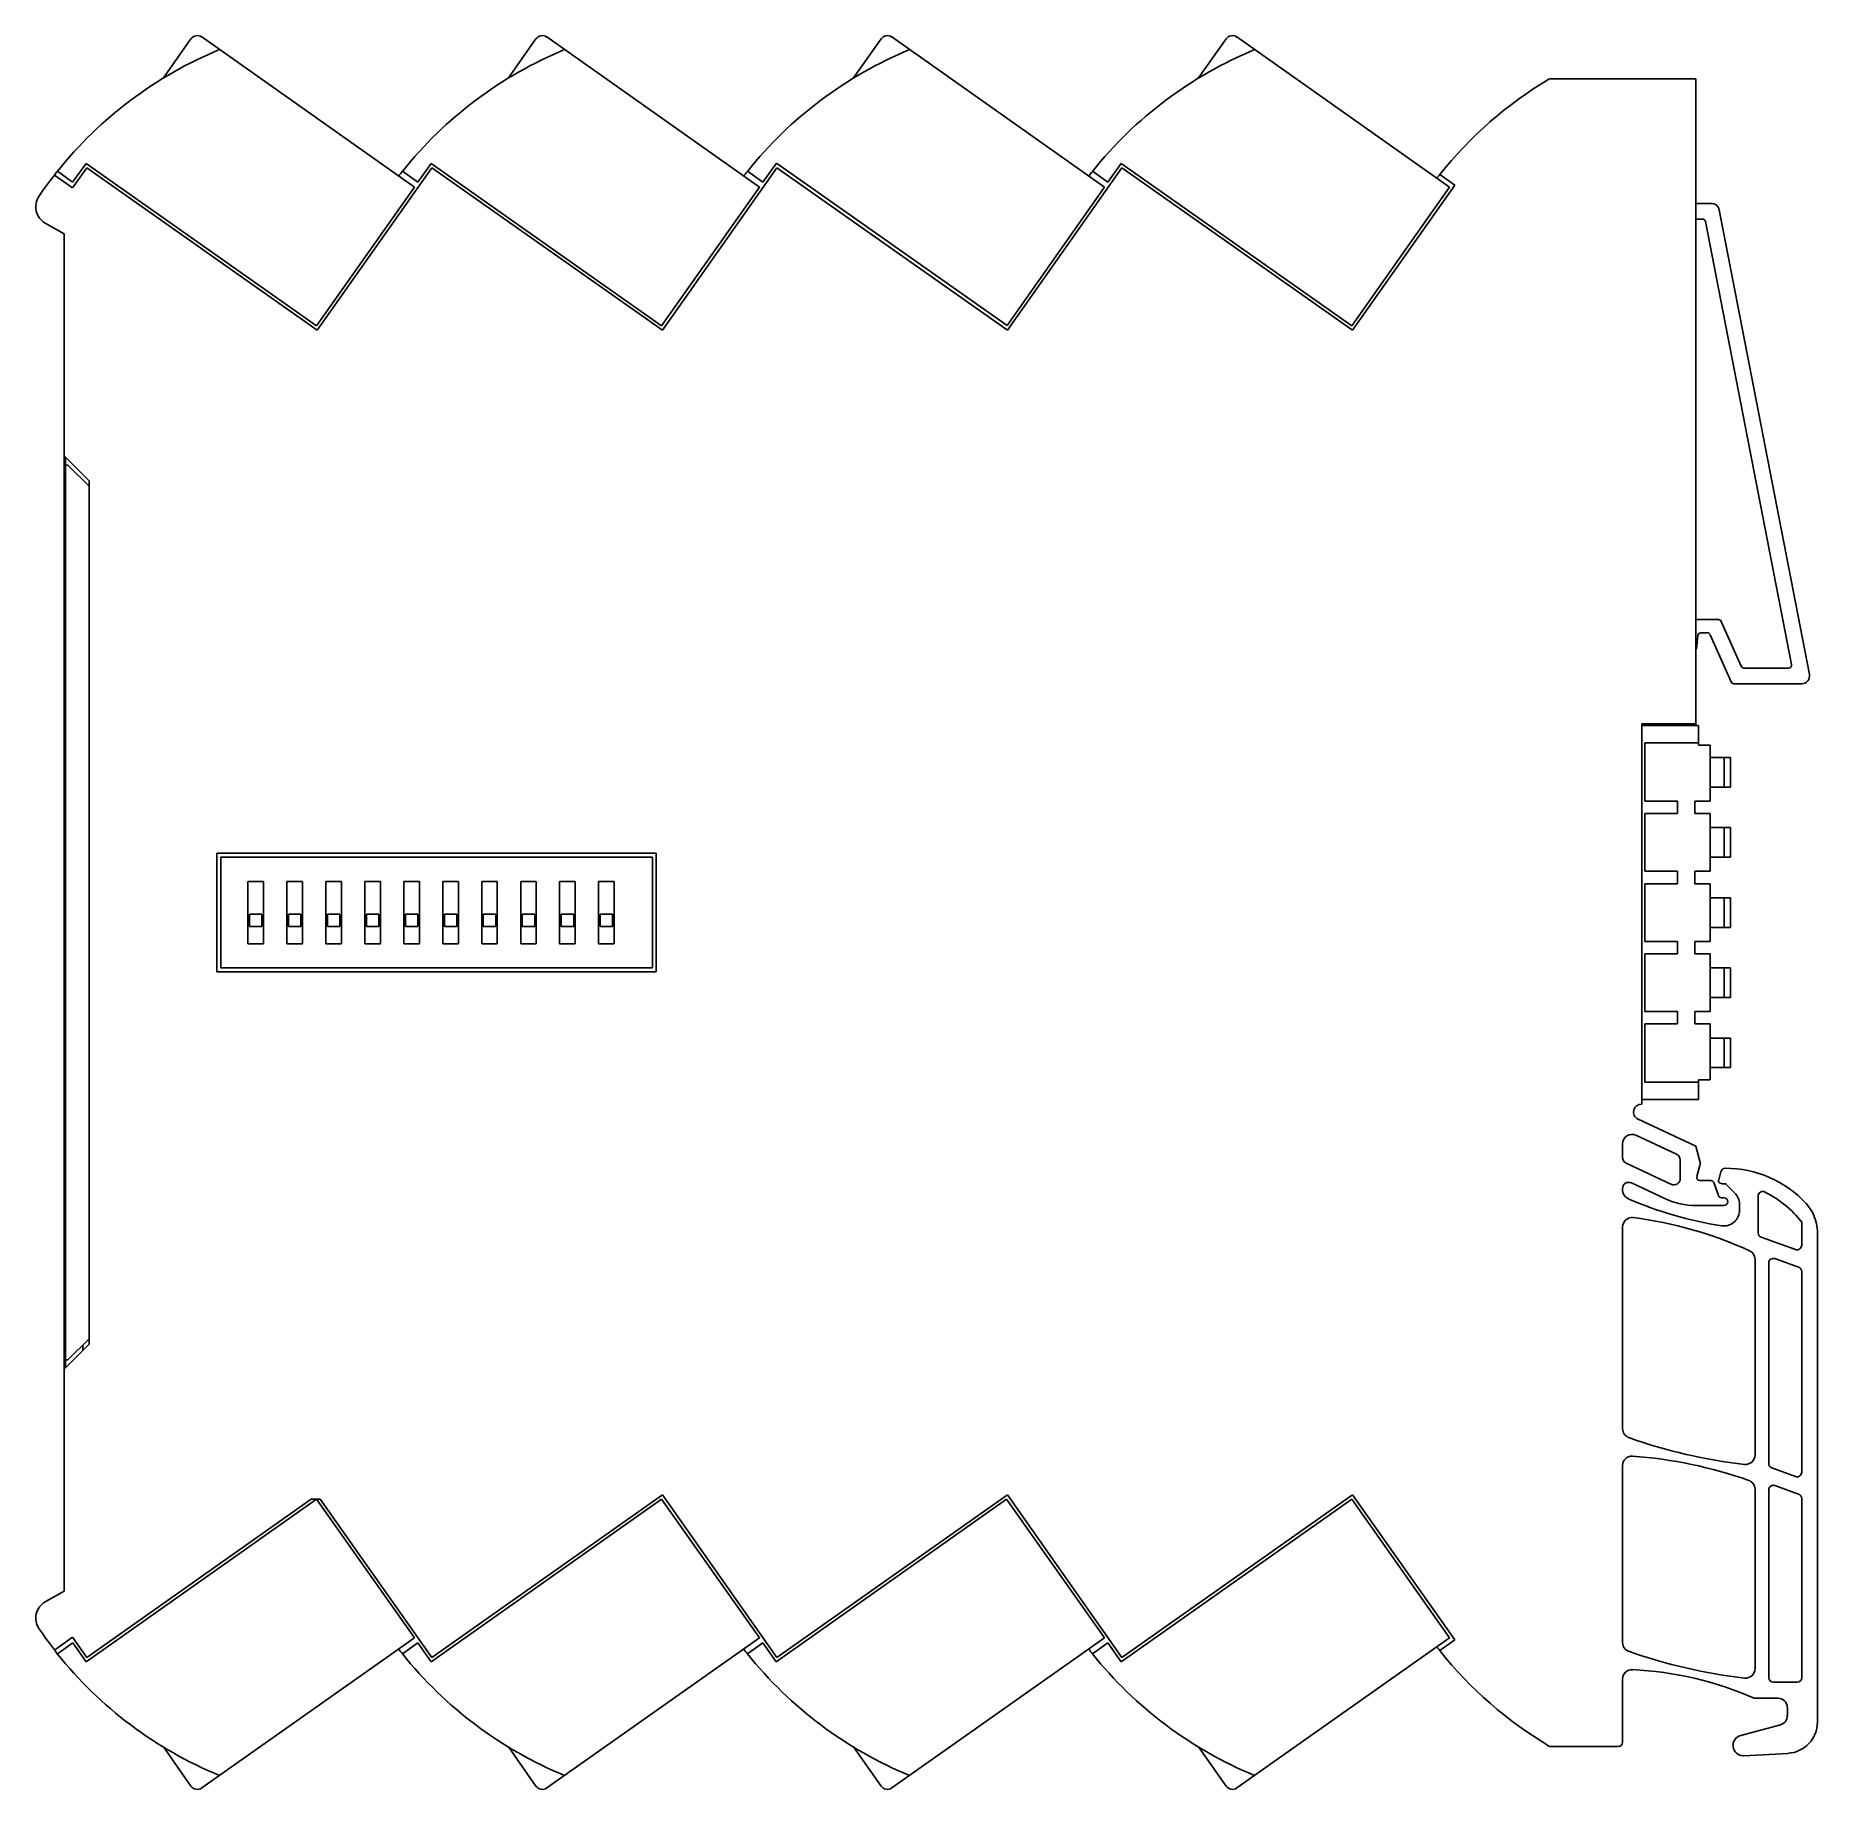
# Model space of a CAD drawing. Header units: millimetres. Extents: x -114 to 0, y 0 to 113.
import ezdxf

# ---------------------------------------------------------------- set-up
doc = ezdxf.new("R2010")
doc.units = ezdxf.units.MM

msp = doc.modelspace()

# ---------------------------------------------------------------- linework, layer by layer
at = {"color": 7, "linetype": 'Continuous', "lineweight": 25}
for p, q in [((-104.36, 112.32), (-106.13, 109.81)), ((-103.66, 112.44), (-90.02, 102.81)), ((-82.22, 112.32), (-83.99, 109.81)), ((-81.52, 112.44), (-67.88, 102.81)), ((-60.08, 112.32), (-61.85, 109.81)), ((-59.38, 112.44), (-45.74, 102.81)), ((-37.94, 112.32), (-39.71, 109.81)), ((-37.24, 112.44), (-23.6, 102.81)), ((-17.17, 109.76), (-17.23, 109.73)), ((-7.8, 109.76), (-17.17, 109.76)), ((-7.8, 68.26), (-7.8, 109.76)), ((-111.95, 103.12), (-111.09, 104.33)), ((-111.04, 104.05), (-111.95, 102.76)), ((-96.3, 93.9), (-111.09, 104.33)), ((-111.04, 104.05), (-96.25, 93.62)), ((-96.25, 93.62), (-88.9, 104.05)), ((-88.95, 104.33), (-89.81, 103.12)), ((-74.16, 93.9), (-88.95, 104.33)), ((-88.9, 104.05), (-74.11, 93.62)), ((-74.11, 93.62), (-66.76, 104.05)), ((-66.78, 104.35), (-67.67, 103.12)), ((-51.99, 93.92), (-66.78, 104.35)), ((-66.76, 104.05), (-51.97, 93.62)), ((-51.97, 93.62), (-44.62, 104.05)), ((-44.67, 104.33), (-45.53, 103.12)), ((-29.88, 93.9), (-44.67, 104.33)), ((-44.62, 104.05), (-29.83, 93.62)), ((-111.95, 102.76), (-113.12, 103.58)), ((-113.12, 103.58), (-113.12, 103.58)), ((-112.93, 103.82), (-111.95, 103.12)), ((-89.81, 103.12), (-90.79, 103.82)), ((-67.67, 103.12), (-68.65, 103.82)), ((-45.53, 103.12), (-46.51, 103.82)), ((-29.83, 93.62), (-23.26, 102.94)), ((-23.26, 102.94), (-24.23, 103.62)), ((-114.12, 102.22), (-114.12, 102.21)), ((-90.02, 102.81), (-96.3, 93.9)), ((-67.88, 102.81), (-74.16, 93.9)), ((-45.74, 102.81), (-51.99, 93.92)), ((-23.6, 102.81), (-29.88, 93.9)), ((-6.79, 101.76), (-7.8, 101.76)), ((-7.37, 100.76), (-7.8, 100.76)), ((-0.51, 71.54), (-6.3, 101.36)), ((-112.5, 99.81), (-113.71, 100.49)), ((-112.5, 12.71), (-112.5, 99.81)), ((-1.65, 72.18), (-7.17, 100.6)), ((-110.9, 83.96), (-112.5, 85.56)), ((-112.5, 84.96), (-112.25, 84.96)), ((-112.4, 85.46), (-112.4, 27.06)), ((-112.25, 84.96), (-110.9, 83.61)), ((-110.9, 28.56), (-110.9, 83.96)), ((-7.8, 75.06), (-6.35, 75.06)), ((-6.17, 74.94), (-4.89, 72.06)), ((-7.75, 73.15), (-7.67, 74.03)), ((-7.47, 74.21), (-7.07, 74.21)), ((-6.88, 74.09), (-5.53, 71.06)), ((-5.35, 70.94), (-1, 70.94)), ((-4.7, 71.94), (-1.85, 71.94)), ((-11.27, 68.36), (-7.8, 68.36)), ((-11.27, 43.96), (-11.27, 68.36)), ((-11.27, 68.26), (-7.62, 68.26)), ((-7.62, 68.26), (-7.62, 67.01)), ((-11.07, 67.14), (-11.07, 63.41)), ((-7.62, 67.14), (-11.07, 67.14)), ((-6.87, 67.01), (-7.62, 67.01)), ((-6.87, 67.01), (-6.87, 63.41)), ((-5.57, 66.21), (-6.87, 66.21)), ((-5.97, 66.21), (-5.97, 64.31)), ((-5.57, 64.31), (-5.57, 66.21)), ((-5.57, 64.31), (-6.87, 64.31)), ((-11.07, 63.41), (-8.97, 63.41)), ((-8.97, 62.61), (-8.97, 63.41)), ((-7.87, 63.41), (-7.87, 62.61)), ((-6.87, 63.41), (-7.87, 63.41)), ((-11.07, 62.61), (-11.07, 58.91)), ((-8.97, 62.61), (-11.07, 62.61)), ((-6.87, 62.61), (-7.87, 62.61)), ((-6.87, 62.61), (-6.87, 58.91)), ((-5.57, 61.71), (-6.87, 61.71)), ((-5.97, 61.71), (-5.97, 59.81)), ((-5.57, 59.81), (-5.57, 61.71)), ((-74.5, 60.06), (-102.7, 60.06)), ((-102.7, 60.06), (-102.7, 52.46)), ((-102.45, 59.81), (-102.45, 52.71)), ((-74.75, 59.81), (-102.45, 59.81)), ((-74.75, 52.71), (-74.75, 59.81)), ((-74.5, 52.46), (-74.5, 60.06)), ((-5.57, 59.81), (-6.87, 59.81)), ((-11.07, 58.91), (-8.97, 58.91)), ((-8.97, 58.11), (-8.97, 58.91)), ((-7.87, 58.91), (-7.87, 58.11)), ((-6.87, 58.91), (-7.87, 58.91)), ((-99.7, 58.26), (-100.7, 58.26)), ((-100.7, 58.26), (-100.7, 54.26)), ((-99.7, 54.26), (-99.7, 58.26)), ((-97.2, 58.26), (-98.2, 58.26)), ((-98.2, 58.26), (-98.2, 54.26)), ((-97.2, 54.26), (-97.2, 58.26)), ((-94.7, 58.26), (-95.7, 58.26)), ((-95.7, 58.26), (-95.7, 54.26)), ((-94.7, 54.26), (-94.7, 58.26)), ((-92.2, 58.26), (-93.2, 58.26)), ((-93.2, 58.26), (-93.2, 54.26)), ((-92.2, 54.26), (-92.2, 58.26)), ((-89.7, 58.26), (-90.7, 58.26)), ((-90.7, 58.26), (-90.7, 54.26)), ((-89.7, 54.26), (-89.7, 58.26)), ((-87.2, 58.26), (-88.2, 58.26)), ((-88.2, 58.26), (-88.2, 54.26)), ((-87.2, 54.26), (-87.2, 58.26)), ((-84.7, 58.26), (-85.7, 58.26)), ((-85.7, 58.26), (-85.7, 54.26)), ((-84.7, 54.26), (-84.7, 58.26)), ((-82.2, 58.26), (-83.2, 58.26)), ((-83.2, 58.26), (-83.2, 54.26)), ((-82.2, 54.26), (-82.2, 58.26)), ((-79.7, 58.26), (-80.7, 58.26)), ((-80.7, 58.26), (-80.7, 54.26)), ((-79.7, 54.26), (-79.7, 58.26)), ((-77.2, 58.26), (-78.2, 58.26)), ((-78.2, 58.26), (-78.2, 54.26)), ((-77.2, 54.26), (-77.2, 58.26)), ((-11.07, 58.11), (-11.07, 54.41)), ((-8.97, 58.11), (-11.07, 58.11)), ((-6.87, 58.11), (-7.87, 58.11)), ((-6.87, 58.11), (-6.87, 54.41)), ((-5.57, 57.21), (-6.87, 57.21)), ((-5.97, 57.21), (-5.97, 55.31)), ((-5.57, 55.31), (-5.57, 57.21)), ((-99.8, 56.16), (-100.6, 56.16)), ((-100.6, 56.16), (-100.6, 55.36)), ((-99.8, 55.36), (-99.8, 56.16)), ((-97.3, 56.16), (-98.1, 56.16)), ((-98.1, 56.16), (-98.1, 55.36)), ((-97.3, 55.36), (-97.3, 56.16)), ((-94.8, 56.16), (-95.6, 56.16)), ((-95.6, 56.16), (-95.6, 55.36)), ((-94.8, 55.36), (-94.8, 56.16)), ((-93.1, 56.16), (-93.1, 55.36)), ((-92.3, 56.16), (-93.1, 56.16)), ((-92.3, 55.36), (-92.3, 56.16)), ((-89.8, 56.16), (-90.6, 56.16)), ((-90.6, 56.16), (-90.6, 55.36)), ((-89.8, 55.36), (-89.8, 56.16)), ((-88.1, 56.16), (-88.1, 55.36)), ((-87.3, 56.16), (-88.1, 56.16)), ((-87.3, 55.36), (-87.3, 56.16)), ((-84.8, 56.16), (-85.6, 56.16)), ((-85.6, 56.16), (-85.6, 55.36)), ((-84.8, 55.36), (-84.8, 56.16)), ((-82.3, 56.16), (-83.1, 56.16)), ((-83.1, 56.16), (-83.1, 55.36)), ((-82.3, 55.36), (-82.3, 56.16)), ((-80.6, 56.16), (-80.6, 55.36)), ((-79.8, 56.16), (-80.6, 56.16)), ((-79.8, 55.36), (-79.8, 56.16)), ((-78.1, 56.16), (-78.1, 55.36)), ((-77.3, 56.16), (-78.1, 56.16)), ((-77.3, 55.36), (-77.3, 56.16)), ((-100.6, 55.36), (-99.8, 55.36)), ((-98.1, 55.36), (-97.3, 55.36)), ((-95.6, 55.36), (-94.8, 55.36)), ((-93.1, 55.36), (-92.3, 55.36)), ((-90.6, 55.36), (-89.8, 55.36)), ((-88.1, 55.36), (-87.3, 55.36)), ((-85.6, 55.36), (-84.8, 55.36)), ((-83.1, 55.36), (-82.3, 55.36)), ((-80.6, 55.36), (-79.8, 55.36)), ((-78.1, 55.36), (-77.3, 55.36)), ((-5.57, 55.31), (-6.87, 55.31)), ((-100.7, 54.26), (-99.7, 54.26)), ((-98.2, 54.26), (-97.2, 54.26)), ((-95.7, 54.26), (-94.7, 54.26)), ((-93.2, 54.26), (-92.2, 54.26)), ((-90.7, 54.26), (-89.7, 54.26)), ((-88.2, 54.26), (-87.2, 54.26)), ((-85.7, 54.26), (-84.7, 54.26)), ((-83.2, 54.26), (-82.2, 54.26)), ((-80.7, 54.26), (-79.7, 54.26)), ((-78.2, 54.26), (-77.2, 54.26)), ((-11.07, 54.41), (-8.97, 54.41)), ((-8.97, 53.61), (-8.97, 54.41)), ((-6.87, 54.41), (-7.87, 54.41)), ((-7.87, 54.41), (-7.87, 53.61)), ((-102.45, 52.71), (-74.75, 52.71)), ((-11.07, 53.61), (-11.07, 49.91)), ((-8.97, 53.61), (-11.07, 53.61)), ((-6.87, 53.61), (-7.87, 53.61)), ((-6.87, 53.61), (-6.87, 49.91)), ((-5.57, 52.71), (-6.87, 52.71)), ((-5.97, 52.71), (-5.97, 50.81)), ((-5.57, 50.81), (-5.57, 52.71)), ((-102.7, 52.46), (-74.5, 52.46)), ((-5.57, 50.81), (-6.87, 50.81)), ((-11.07, 49.91), (-8.97, 49.91)), ((-8.97, 49.11), (-8.97, 49.91)), ((-6.87, 49.91), (-7.87, 49.91)), ((-7.87, 49.91), (-7.87, 49.11)), ((-11.07, 49.11), (-11.07, 45.38)), ((-8.97, 49.11), (-11.07, 49.11)), ((-6.87, 49.11), (-7.87, 49.11)), ((-6.87, 49.11), (-6.87, 45.52)), ((-5.57, 48.21), (-6.87, 48.21)), ((-5.97, 48.21), (-5.97, 46.31)), ((-5.57, 46.31), (-5.57, 48.21)), ((-5.57, 46.31), (-6.87, 46.31)), ((-11.07, 45.38), (-7.62, 45.38)), ((-6.87, 45.52), (-7.62, 45.52)), ((-7.62, 44.26), (-7.62, 45.52)), ((-11.27, 44.26), (-7.62, 44.26)), ((-11.49, 43), (-7.8, 41.28)), ((-12.5, 40.54), (-12.5, 41.43)), ((-9.03, 40.75), (-11.64, 41.97)), ((-7.52, 40.23), (-7.8, 41.28)), ((-12.27, 40.18), (-9.37, 38.82)), ((-8.8, 39.19), (-8.8, 40.39)), ((-7.73, 39.32), (-7.52, 40.11)), ((-11.93, 38.91), (-9.74, 37.89)), ((-6.84, 39.06), (-7.54, 39.06)), ((-6.35, 38.1), (-6.65, 38.93)), ((-6.2, 39.63), (-6.33, 39.12)), ((-12.5, 38.45), (-12.5, 38.55)), ((-6, 37.96), (-6.16, 37.96)), ((-6.14, 38.86), (-5.98, 38.86)), ((-5.84, 38.8), (-5.29, 38.25)), ((-3.8, 38.07), (-3.8, 35.72)), ((-7.8, 37.46), (-6, 37.46)), ((-5, 37.55), (-5, 37.15)), ((-12.5, 36.09), (-12.5, 23.14)), ((-3.6, 35.44), (-1.4, 34.64)), ((-1, 34.92), (-1, 36.4)), ((0, 4.31), (0, 35.81)), ((-4, 21.45), (-4, 34.01)), ((-3.12, 33.77), (-3.12, 20.91)), ((-1.2, 33.5), (-2.72, 34.06)), ((-1, 20.36), (-1, 33.22)), ((-112.25, 27.56), (-110.9, 28.91)), ((-110.9, 28.56), (-112.5, 26.96)), ((-112.5, 27.56), (-112.25, 27.56)), ((-111.3, 28.51), (-111.3, 28.16)), ((-12.5, 20.78), (-12.5, 9.42)), ((-2.93, 20.63), (-1.4, 20.08)), ((-1.2, 18.94), (-2.72, 19.49)), ((-111.09, 8.19), (-96.3, 18.62)), ((-96.65, 18.62), (-111.04, 8.47)), ((-96.65, 18.62), (-96.06, 18.62)), ((-96.3, 18.62), (-90.02, 9.72)), ((-88.9, 8.47), (-96.06, 18.62)), ((-88.95, 8.19), (-74.16, 18.62)), ((-74.11, 18.9), (-88.9, 8.47)), ((-74.16, 18.62), (-67.88, 9.72)), ((-66.76, 8.47), (-74.11, 18.9)), ((-66.81, 8.19), (-52.02, 18.62)), ((-51.97, 18.9), (-66.76, 8.47)), ((-52.02, 18.62), (-45.74, 9.72)), ((-44.62, 8.47), (-51.97, 18.9)), ((-44.67, 8.19), (-29.88, 18.62)), ((-29.83, 18.9), (-44.62, 8.47)), ((-29.88, 18.62), (-23.6, 9.72)), ((-23.26, 9.59), (-29.83, 18.9)), ((-4, 7.74), (-4, 19.26)), ((-3.12, 19.21), (-3.12, 7.17)), ((-1, 7.17), (-1, 18.66)), ((-112.5, 12.71), (-113.71, 12.03)), ((-111.95, 9.77), (-113.12, 8.94)), ((-112.93, 8.7), (-111.94, 9.4)), ((-111.04, 8.47), (-111.95, 9.77)), ((-111.94, 9.4), (-111.09, 8.19)), ((-90.02, 9.72), (-103.66, 0.09)), ((-90.79, 8.7), (-89.8, 9.4)), ((-89.8, 9.4), (-88.95, 8.19)), ((-67.88, 9.72), (-81.52, 0.09)), ((-68.65, 8.7), (-67.66, 9.4)), ((-67.66, 9.4), (-66.81, 8.19)), ((-45.74, 9.72), (-59.38, 0.09)), ((-46.51, 8.7), (-45.52, 9.4)), ((-45.52, 9.4), (-44.67, 8.19)), ((-23.6, 9.72), (-37.24, 0.09)), ((-24.23, 8.91), (-23.26, 9.59)), ((-12.5, 3.01), (-12.5, 7.08)), ((-2.82, 6.87), (-1.3, 6.87)), ((-4.06, 5.85), (-2.52, 5.85)), ((-1.92, 4.72), (-1.92, 5.25)), ((-4.92, 3.46), (-2.37, 4.15)), ((-104.36, 0.21), (-106.13, 2.72)), ((-82.22, 0.21), (-83.99, 2.72)), ((-60.08, 0.21), (-61.85, 2.72)), ((-37.94, 0.21), (-39.71, 2.72)), ((-17.17, 2.76), (-12.75, 2.76)), ((-4.72, 2.16), (-1.87, 2.31))]:
    msp.add_line(p, q, dxfattribs=at)
at = {"color": 7, "linetype": 'Continuous', "lineweight": 25, "flags": 128}
for points in [[(-112.93, 103.82), (-112.93, 103.82), (-112.93, 103.82), (-112.93, 103.82), (-112.93, 103.82), (-112.93, 103.82), (-112.93, 103.82), (-112.93, 103.82), (-112.93, 103.82)], [(-90.79, 103.82), (-90.79, 103.82), (-90.79, 103.82), (-90.79, 103.82), (-90.79, 103.82), (-90.79, 103.82), (-90.79, 103.82), (-90.79, 103.82), (-90.79, 103.82)], [(-68.65, 103.82), (-68.65, 103.82), (-68.65, 103.82), (-68.65, 103.82), (-68.65, 103.82), (-68.65, 103.82), (-68.65, 103.82), (-68.65, 103.82), (-68.65, 103.82)], [(-46.51, 103.82), (-46.51, 103.82), (-46.51, 103.82), (-46.51, 103.82), (-46.51, 103.82), (-46.51, 103.82), (-46.51, 103.82), (-46.51, 103.82), (-46.51, 103.82)], [(-4.89, 72.06), (-4.85, 72.01), (-4.81, 71.98)], [(-5.53, 71.06), (-5.5, 71.01), (-5.46, 70.98)], [(-5.46, 70.98), (-5.41, 70.95), (-5.35, 70.94)], [(-4.81, 71.98), (-4.76, 71.95), (-4.7, 71.94)], [(-113.12, 8.94), (-113.12, 8.94), (-113.12, 8.94), (-113.12, 8.94), (-113.12, 8.94), (-113.12, 8.94), (-113.12, 8.94), (-113.12, 8.94), (-113.12, 8.94)]]:
    msp.add_lwpolyline(points, dxfattribs=at)
at = {"color": 7, "linetype": 'Continuous', "lineweight": 25}
for centre, radius, start, end in [((-103.95, 112.03), 0.5, 54.8, 144.8), ((-81.81, 112.03), 0.5, 54.8, 144.8), ((-59.67, 112.03), 0.5, 54.8, 144.8), ((-37.53, 112.03), 0.5, 54.8, 144.8), ((-92.62, 87.59), 26, 112.3983, 141.3773), ((-70.48, 87.59), 26, 112.3982, 141.3774), ((-48.34, 87.59), 26, 112.3982, 141.3774), ((-26.2, 87.59), 26, 112.3982, 141.3774), ((-4.06, 87.59), 25.76, 120.7652, 141.5287), ((-92.62, 87.59), 26, 142.0505, 145.777), ((-92.62, 87.59), 26, 141.3891, 142.045), ((-70.48, 87.59), 26, 141.3892, 142.2209), ((-48.34, 87.59), 26, 141.3892, 142.2209), ((-26.2, 87.59), 26, 141.3892, 142.2209), ((-4.06, 87.59), 25.76, 141.5287, 142.1968), ((-113.12, 101.54), 1.2, 145.7803, 240.7506), ((-6.79, 101.26), 0.5, 11, 90), ((-7.37, 100.56), 0.2, 11, 90), ((-6.35, 74.86), 0.2, 24, 90), ((-7.47, 74.01), 0.2, 90, 175), ((-7.07, 74.01), 0.2, 24, 90), ((-1.85, 72.14), 0.2, 270, 11), ((-1, 71.44), 0.5, 270, 11), ((-11.3, 43.46), 0.5, 86.5886, 244.9638), ((-11.3, 43.46), 0.5, 244.9638, 247.1717), ((-11.9, 41.43), 0.6, 65, 180), ((-12.1, 40.54), 0.4, 180, 245), ((-9.2, 40.39), 0.4, 360, 65), ((-7.71, 40.16), 0.205, 345.1752, 18.0397), ((-12.1, 38.55), 0.4, 65.0001, 179.9999), ((-9.2, 39.19), 0.4, 245, 360), ((-7.54, 39.26), 0.2, 165.0018, 269.9982), ((-6.84, 38.86), 0.2, 20.0338, 89.997), ((-6.14, 39.06), 0.203, 165.3713, 217.1287), ((-6.14, 39.07), 0.203, 217.8713, 269.6287), ((-5.91, 39.55), 0.3, 90.766, 165.0003), ((-5.87, 32.85), 7, 42.5843, 90.309), ((-11.9, 38.46), 0.601, 180.0381, 246.5546), ((-2.2, 60.85), 25.01, 246.5861, 260.8881), ((-7.8, 42.06), 4.6, 245.0021, 269.9979), ((-6.16, 38.16), 0.2, 199.9834, 269.9997), ((-6, 37.71), 0.25, 270.0109, 89.9891), ((-5.98, 38.66), 0.2, 45.0113, 89.9887), ((-6, 37.55), 1, 0, 45), ((-3.5, 38.07), 0.3, 63.3999, 180), ((-6.5, 32.07), 7, 38.2133, 63.3999), ((-11.9, 36.09), 0.6, 82.8425, 180), ((-15, 11.39), 25.5, 65.3122, 82.8425), ((-6, 37.15), 1, 315, 360), ((-2.73, 35.74), 2.73, 1.3878, 42.5627), ((-6, 37.15), 1, 260.8892, 315.0039), ((-3.5, 35.72), 0.3, 180, 250), ((-4.6, 34.01), 0.6, 0, 65.3122), ((-1.3, 34.92), 0.3, 250, 0), ((-2.82, 33.77), 0.3, 70, 180), ((-1.3, 33.22), 0.3, 0, 70), ((-11.9, 23.14), 0.6, 180, 251.6289), ((-1, 53.66), 33.01, 250.3719, 263.6195), ((-11.9, 20.78), 0.6, 87.7305, 180), ((-14, -7.56), 29.02, 70.6741, 85.7894), ((-4.6, 21.45), 0.6, 263.6195, 0), ((-2.82, 20.91), 0.3, 180, 250), ((-4.6, 19.26), 0.6, 360, 70.6741), ((-2.82, 19.21), 0.3, 70, 180), ((-1.3, 20.36), 0.3, 250, 360), ((-1.3, 18.66), 0.3, 0, 70), ((-113.12, 10.99), 1.2, 119.2473, 214.2218), ((-92.61, 24.94), 26, 214.2193, 217.9492), ((-11.9, 9.42), 0.6, 180, 250.3486), ((-92.62, 24.93), 26, 217.9549, 218.6241), ((-92.62, 24.93), 26, 218.6241, 247.6017), ((-70.48, 24.93), 26, 217.7791, 218.6329), ((-70.48, 24.93), 26, 218.6329, 247.6018), ((-48.34, 24.93), 26, 217.7791, 218.624), ((-48.34, 24.93), 26, 218.624, 247.6018), ((-26.2, 24.93), 26, 217.7791, 218.624), ((-26.2, 24.93), 26, 218.624, 247.6018), ((-4.05, 24.94), 25.77, 217.8033, 218.4713), ((-4.06, 24.93), 25.76, 218.4714, 239.3881), ((-1, 39.95), 33.01, 250.3486, 263.6195), ((-11.9, 7.08), 0.6, 87.3616, 179.9642), ((-12.91, -14.29), 22, 66.2879, 87.2898), ((-4.6, 7.74), 0.6, 263.6195, 360), ((-2.82, 7.17), 0.3, 180, 270), ((-1.3, 7.17), 0.3, 270, 0), ((-2.53, 5.25), 0.6, 0.0462, 89.9538), ((-2.53, 4.73), 0.6, 285.0343, 359.9657), ((-4.75, 2.82), 0.66, 105.0062, 269.9926), ((-2, 4.31), 2, 273.6287, 0.0004), ((-12.75, 3.01), 0.25, 270.0315, 359.9685), ((-4.75, 2.81), 0.644, 269.9818, 271.5183), ((-4.75, 2.82), 0.66, 271.4924, 272.9936), ((-103.95, 0.5), 0.5, 215.2, 305.2), ((-81.81, 0.5), 0.5, 215.2, 305.2), ((-59.67, 0.5), 0.5, 215.2, 305.2), ((-37.53, 0.5), 0.5, 215.2, 305.2)]:
    msp.add_arc(centre, radius, start, end, dxfattribs=at)

doc.saveas('drawing.dxf')
